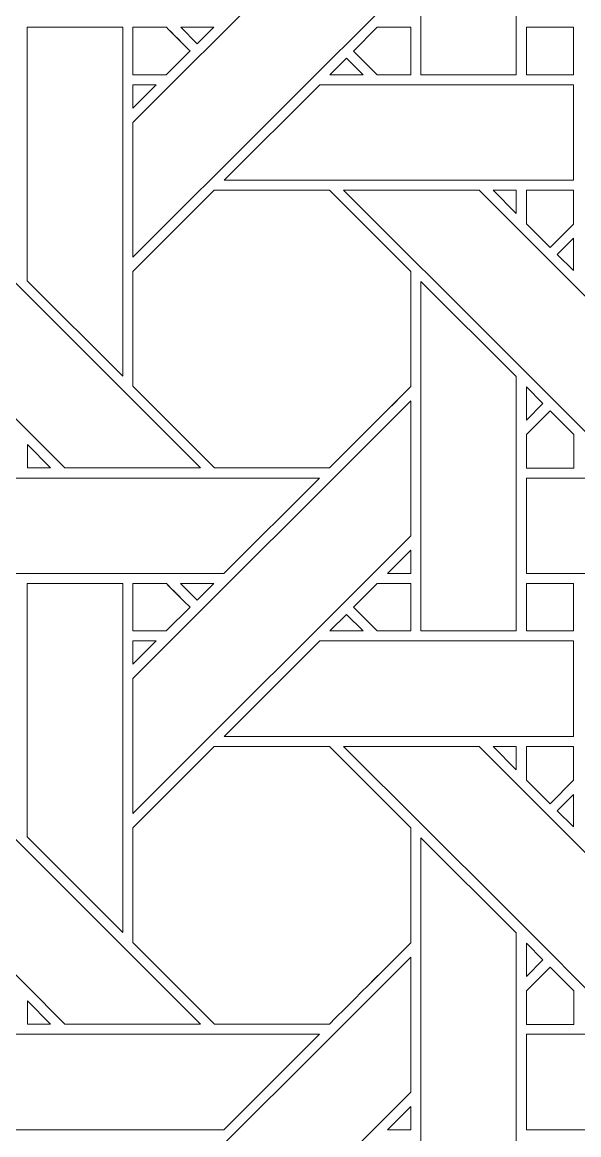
# Model space of a CAD drawing. Header units: inches. Extents: x 4.9 to 19.9, y 1.6 to 16.6.
# Drawn here: x 11.483 to 12.432, y 3.451 to 5.349 of the extents above; entities that cross this region are included whole.
import ezdxf

# ---------------------------------------------------------------- set-up
doc = ezdxf.new("R2010")
doc.units = ezdxf.units.IN
doc.header["$MEASUREMENT"] = 0
doc.layers.add('Design', color=7, linetype='Continuous', lineweight=0)

msp = doc.modelspace()

# ---------------------------------------------------------------- linework, layer by layer
at = {"layer": 'Design'}
for points, knots in [([(4.882854037814669, 16.59476386176223), (4.882854037814669, 16.59476386176223), (4.882854037814669, 1.594763861762152), (4.882854037814669, 1.594763861762152), (4.882854037814669, 1.594763861762152), (19.88285319010416, 1.594763861762152), (19.88285319010416, 1.594763861762152), (19.88285319010416, 1.594763861762152), (19.88285319010416, 16.59476386176223), (19.88285319010416, 16.59476386176223), (19.88285319010416, 16.59476386176223), (4.882854037814669, 16.59476386176223), (4.882854037814669, 16.59476386176223)], [0, 0, 0, 0, 1, 1, 1, 2, 2, 2, 3, 3, 3, 4, 4, 4, 4]), ([(5.683952837729848, 15.79366501657361), (5.683952837729848, 15.79366501657361), (5.683952837729848, 2.395862706950664), (5.683952837729848, 2.395862706950664), (5.683952837729848, 2.395862706950664), (19.08175439018904, 2.395862706950664), (19.08175439018904, 2.395862706950664), (19.08175439018904, 2.395862706950664), (19.08175439018904, 15.79366501657361), (19.08175439018904, 15.79366501657361), (19.08175439018904, 15.79366501657361), (5.683952837729848, 15.79366501657361), (5.683952837729848, 15.79366501657361)], [0, 0, 0, 0, 1, 1, 1, 2, 2, 2, 3, 3, 3, 4, 4, 4, 4]), ([(12.32523854573567, 5.693177117241753), (12.32523854573567, 5.693177117241753), (12.32523854573567, 5.259501139322916), (12.32523854573567, 5.259501139322916), (12.32523854573567, 5.259501139322916), (12.162476433648, 5.259501139322916), (12.162476433648, 5.259501139322916), (12.162476433648, 5.259501139322916), (12.162476433648, 5.855332268608941), (12.162476433648, 5.855332268608941), (12.162476433648, 5.855332268608941), (12.32523854573567, 5.693177117241753), (12.32523854573567, 5.693177117241753)], [0, 0, 0, 0, 1, 1, 1, 2, 2, 2, 3, 3, 3, 4, 4, 4, 4]), ([(11.67166815863715, 5.178177727593316), (11.67166815863715, 5.178177727593316), (12.1453382703993, 5.651766459147134), (12.1453382703993, 5.651766459147134), (12.1453382703993, 5.651766459147134), (12.1453382703993, 5.421724107530381), (12.1453382703993, 5.421724107530381), (12.1453382703993, 5.421724107530381), (11.67166815863715, 4.94808112250434), (11.67166815863715, 4.94808112250434), (11.67166815863715, 4.94808112250434), (11.67166815863715, 5.178177727593316), (11.67166815863715, 5.178177727593316)], [0, 0, 0, 0, 1, 1, 1, 2, 2, 2, 3, 3, 3, 4, 4, 4, 4]), ([(11.65452236599392, 5.340279473198784), (11.65452236599392, 5.340279473198784), (11.65452236599392, 4.745168897840711), (11.65452236599392, 4.745168897840711), (11.65452236599392, 4.745168897840711), (11.49160512288411, 4.908086988661024), (11.49160512288411, 4.908086988661024), (11.49160512288411, 4.908086988661024), (11.49160512288411, 5.340279473198784), (11.49160512288411, 5.340279473198784), (11.49160512288411, 5.340279473198784), (11.65452236599392, 5.340279473198784), (11.65452236599392, 5.340279473198784)], [0, 0, 0, 0, 1, 1, 1, 2, 2, 2, 3, 3, 3, 4, 4, 4, 4]), ([(11.72872077094184, 5.340252346462673), (11.73385959201389, 5.335140652126735), (11.76463487413194, 5.304328070746527), (11.76905907524956, 5.299903869628906), (11.76905907524956, 5.299903869628906), (11.72863260904948, 5.259484185112847), (11.72863260904948, 5.259484185112847), (11.72863260904948, 5.259484185112847), (11.6716562906901, 5.259484185112847), (11.6716562906901, 5.259484185112847), (11.6716562906901, 5.259484185112847), (11.6716562906901, 5.340252346462673), (11.6716562906901, 5.340252346462673), (11.6716562906901, 5.340252346462673), (11.72872077094184, 5.340252346462673), (11.72872077094184, 5.340252346462673)], [0, 0, 0, 0, 1, 1, 1, 2, 2, 2, 3, 3, 3, 4, 4, 4, 5, 5, 5, 5]), ([(11.6716562906901, 5.340252346462673), (11.6716562906901, 5.340252346462673), (11.72872077094184, 5.340252346462673), (11.72872077094184, 5.340252346462673), (11.73404354519314, 5.334956698947482), (11.76485273573133, 5.304110209147134), (11.76905907524956, 5.299903869628906), (11.76905907524956, 5.299903869628906), (11.72863260904948, 5.259484185112847), (11.72863260904948, 5.259484185112847), (11.72863260904948, 5.259484185112847), (11.6716562906901, 5.259484185112847), (11.6716562906901, 5.259484185112847), (11.6716562906901, 5.259484185112847), (11.6716562906901, 5.340252346462673), (11.6716562906901, 5.340252346462673)], [0, 0, 0, 0, 1, 1, 1, 2, 2, 2, 3, 3, 3, 4, 4, 4, 5, 5, 5, 5]), ([(11.80955166286892, 5.340279473198784), (11.80955166286892, 5.340279473198784), (11.78127797444661, 5.312100728352864), (11.78127797444661, 5.312100728352864), (11.78127797444661, 5.312100728352864), (11.7531000773112, 5.340279473198784), (11.7531000773112, 5.340279473198784), (11.7531000773112, 5.340279473198784), (11.80955166286892, 5.340279473198784), (11.80955166286892, 5.340279473198784)], [0, 0, 0, 0, 1, 1, 1, 2, 2, 2, 3, 3, 3, 3]), ([(12.08822038438585, 5.259470621744791), (12.08822038438585, 5.259470621744791), (12.04785834418403, 5.299849616156683), (12.04785834418403, 5.299849616156683), (12.04785834418403, 5.299849616156683), (12.08828820122613, 5.34027608235677), (12.08828820122613, 5.34027608235677), (12.08828820122613, 5.34027608235677), (12.14533318413628, 5.34027608235677), (12.14533318413628, 5.34027608235677), (12.14533318413628, 5.34027608235677), (12.14533318413628, 5.259470621744791), (12.14533318413628, 5.259470621744791), (12.14533318413628, 5.259470621744791), (12.08822038438585, 5.259470621744791), (12.08822038438585, 5.259470621744791)], [0, 0, 0, 0, 1, 1, 1, 2, 2, 2, 3, 3, 3, 4, 4, 4, 5, 5, 5, 5]), ([(12.04785834418403, 5.299849616156683), (12.04785834418403, 5.299849616156683), (12.08828820122613, 5.34027608235677), (12.08828820122613, 5.34027608235677), (12.08828820122613, 5.34027608235677), (12.14533318413628, 5.34027608235677), (12.14533318413628, 5.34027608235677), (12.14533318413628, 5.34027608235677), (12.14533318413628, 5.259470621744791), (12.14533318413628, 5.259470621744791), (12.14533318413628, 5.259470621744791), (12.08822038438585, 5.259470621744791), (12.08822038438585, 5.259470621744791), (12.08822038438585, 5.259470621744791), (12.04785834418403, 5.299849616156683), (12.04785834418403, 5.299849616156683)], [0, 0, 0, 0, 1, 1, 1, 2, 2, 2, 3, 3, 3, 4, 4, 4, 5, 5, 5, 5]), ([(12.34253438313802, 5.340252346462673), (12.34253438313802, 5.340252346462673), (12.42278120252821, 5.340252346462673), (12.42278120252821, 5.340252346462673), (12.42278120252821, 5.340252346462673), (12.42278120252821, 5.259470621744791), (12.42278120252821, 5.259470621744791), (12.42278120252821, 5.259470621744791), (12.34253438313802, 5.259470621744791), (12.34253438313802, 5.259470621744791), (12.34253438313802, 5.259470621744791), (12.34253438313802, 5.340252346462673), (12.34253438313802, 5.340252346462673)], [0, 0, 0, 0, 1, 1, 1, 2, 2, 2, 3, 3, 3, 4, 4, 4, 4]), ([(12.42278120252821, 5.340252346462673), (12.42278120252821, 5.340252346462673), (12.42278120252821, 5.259470621744791), (12.42278120252821, 5.259470621744791), (12.42278120252821, 5.259470621744791), (12.34253438313802, 5.259470621744791), (12.34253438313802, 5.259470621744791), (12.34253438313802, 5.259470621744791), (12.34253438313802, 5.340252346462673), (12.34253438313802, 5.340252346462673), (12.34253438313802, 5.340252346462673), (12.42278120252821, 5.340252346462673), (12.42278120252821, 5.340252346462673)], [0, 0, 0, 0, 1, 1, 1, 2, 2, 2, 3, 3, 3, 4, 4, 4, 4]), ([(12.06400214301215, 5.259501139322916), (12.06400214301215, 5.259501139322916), (12.0074954562717, 5.259501139322916), (12.0074954562717, 5.259501139322916), (12.0074954562717, 5.259501139322916), (12.03575558132595, 5.287761264377169), (12.03575558132595, 5.287761264377169), (12.03575558132595, 5.287761264377169), (12.06400214301215, 5.259501139322916), (12.06400214301215, 5.259501139322916)], [0, 0, 0, 0, 1, 1, 1, 2, 2, 2, 3, 3, 3, 3]), ([(11.71150546603732, 5.24237569173177), (11.71150546603732, 5.24237569173177), (11.67166815863715, 5.202545166015625), (11.67166815863715, 5.202545166015625), (11.67166815863715, 5.202545166015625), (11.67166815863715, 5.24237569173177), (11.67166815863715, 5.24237569173177), (11.67166815863715, 5.24237569173177), (11.71150546603732, 5.24237569173177), (11.71150546603732, 5.24237569173177)], [0, 0, 0, 0, 1, 1, 1, 2, 2, 2, 3, 3, 3, 3]), ([(11.82750701904297, 5.079566955566406), (11.82750701904297, 5.079566955566406), (11.9903564453125, 5.242362128363715), (11.9903564453125, 5.242362128363715), (11.9903564453125, 5.242362128363715), (12.42279391818576, 5.242362128363715), (12.42279391818576, 5.242362128363715), (12.42279391818576, 5.242362128363715), (12.42279391818576, 5.079566955566406), (12.42279391818576, 5.079566955566406), (12.42279391818576, 5.079566955566406), (11.82750701904297, 5.079566955566406), (11.82750701904297, 5.079566955566406)], [0, 0, 0, 0, 1, 1, 1, 2, 2, 2, 3, 3, 3, 4, 4, 4, 4]), ([(11.08209143744574, 5.062428792317708), (11.08209143744574, 5.062428792317708), (11.31303914388021, 5.062428792317708), (11.31303914388021, 5.062428792317708), (11.31303914388021, 5.062428792317708), (11.78668212890625, 4.58877224392361), (11.78668212890625, 4.58877224392361), (11.78668212890625, 4.58877224392361), (11.55565304226345, 4.58877224392361), (11.55565304226345, 4.58877224392361), (11.55565304226345, 4.58877224392361), (11.08209143744574, 5.062428792317708), (11.08209143744574, 5.062428792317708)], [0, 0, 0, 0, 1, 1, 1, 2, 2, 2, 3, 3, 3, 4, 4, 4, 4]), ([(11.81036037868923, 5.062374538845485), (11.81036037868923, 5.062374538845485), (12.00657145182291, 5.062374538845485), (12.00657145182291, 5.062374538845485), (12.00657145182291, 5.062374538845485), (12.14531962076823, 4.923656887478298), (12.14531962076823, 4.923656887478298), (12.14531962076823, 4.923656887478298), (12.14531962076823, 4.727442423502603), (12.14531962076823, 4.727442423502603), (12.12752024332682, 4.709507412380641), (12.01559278700087, 4.59776645236545), (12.00660875108507, 4.588755289713541), (12.00660875108507, 4.588755289713541), (11.81090121799045, 4.588755289713541), (11.81090121799045, 4.588755289713541), (11.81090121799045, 4.588755289713541), (11.6716562906901, 4.727996826171875), (11.6716562906901, 4.727996826171875), (11.6716562906901, 4.727996826171875), (11.6716562906901, 4.923656887478298), (11.6716562906901, 4.923656887478298), (11.6716562906901, 4.923656887478298), (11.81036037868923, 5.062374538845485), (11.81036037868923, 5.062374538845485)], [0, 0, 0, 0, 1, 1, 1, 2, 2, 2, 3, 3, 3, 4, 4, 4, 5, 5, 5, 6, 6, 6, 7, 7, 7, 8, 8, 8, 8]), ([(11.6716562906901, 4.727996826171875), (11.6716562906901, 4.727996826171875), (11.6716562906901, 4.923656887478298), (11.6716562906901, 4.923656887478298), (11.6716562906901, 4.923656887478298), (11.81036037868923, 5.062374538845485), (11.81036037868923, 5.062374538845485), (11.81036037868923, 5.062374538845485), (12.00657145182291, 5.062374538845485), (12.00657145182291, 5.062374538845485), (12.00657145182291, 5.062374538845485), (12.14531962076823, 4.923656887478298), (12.14531962076823, 4.923656887478298), (12.14531962076823, 4.923656887478298), (12.14531962076823, 4.727442423502603), (12.14531962076823, 4.727442423502603), (12.12740495469835, 4.709391276041666), (12.01551140679253, 4.597685072157117), (12.00660875108507, 4.588755289713541), (12.00660875108507, 4.588755289713541), (11.81090121799045, 4.588755289713541), (11.81090121799045, 4.588755289713541), (11.81090121799045, 4.588755289713541), (11.6716562906901, 4.727996826171875), (11.6716562906901, 4.727996826171875)], [0, 0, 0, 0, 1, 1, 1, 2, 2, 2, 3, 3, 3, 4, 4, 4, 5, 5, 5, 6, 6, 6, 7, 7, 7, 8, 8, 8, 8]), ([(12.30520714653863, 4.788703070746527), (12.30520714653863, 4.788703070746527), (12.03084140353732, 5.062428792317708), (12.03084140353732, 5.062428792317708), (12.03084140353732, 5.062428792317708), (12.26176198323567, 5.062428792317708), (12.26176198323567, 5.062428792317708), (12.26176198323567, 5.062428792317708), (12.73541174994574, 4.58877224392361), (12.73541174994574, 4.58877224392361), (12.73541174994574, 4.58877224392361), (12.50438944498698, 4.58877224392361), (12.50438944498698, 4.58877224392361), (12.50438944498698, 4.58877224392361), (12.30520714653863, 4.788703070746527), (12.30520714653863, 4.788703070746527)], [0, 0, 0, 0, 1, 1, 1, 2, 2, 2, 3, 3, 3, 4, 4, 4, 5, 5, 5, 5]), ([(12.32532670762804, 5.062415228949652), (12.32532670762804, 5.062415228949652), (12.32532670762804, 5.022597418891058), (12.32532670762804, 5.022597418891058), (12.32532670762804, 5.022597418891058), (12.28588358561198, 5.062415228949652), (12.28588358561198, 5.062415228949652), (12.28588358561198, 5.062415228949652), (12.32532670762804, 5.062415228949652), (12.32532670762804, 5.062415228949652)], [0, 0, 0, 0, 1, 1, 1, 2, 2, 2, 3, 3, 3, 3]), ([(12.42278120252821, 5.062394883897568), (12.42278120252821, 5.062394883897568), (12.42278120252821, 5.004792107476128), (12.42278120252821, 5.004792107476128), (12.42278120252821, 5.004792107476128), (12.38284810384114, 4.96484883626302), (12.38284810384114, 4.96484883626302), (12.38284810384114, 4.96484883626302), (12.34252081976996, 5.005183749728732), (12.34252081976996, 5.005183749728732), (12.34252081976996, 5.005183749728732), (12.34252081976996, 5.062394883897568), (12.34252081976996, 5.062394883897568), (12.34252081976996, 5.062394883897568), (12.42278120252821, 5.062394883897568), (12.42278120252821, 5.062394883897568)], [0, 0, 0, 0, 1, 1, 1, 2, 2, 2, 3, 3, 3, 4, 4, 4, 5, 5, 5, 5]), ([(12.38284810384114, 4.96484883626302), (12.38284810384114, 4.96484883626302), (12.34252081976996, 5.005183749728732), (12.34252081976996, 5.005183749728732), (12.34252081976996, 5.005183749728732), (12.34252081976996, 5.062394883897568), (12.34252081976996, 5.062394883897568), (12.34252081976996, 5.062394883897568), (12.42278120252821, 5.062394883897568), (12.42278120252821, 5.062394883897568), (12.42278120252821, 5.062394883897568), (12.42278120252821, 5.004792107476128), (12.42278120252821, 5.004792107476128), (12.42278120252821, 5.004792107476128), (12.38284810384114, 4.96484883626302), (12.38284810384114, 4.96484883626302)], [0, 0, 0, 0, 1, 1, 1, 2, 2, 2, 3, 3, 3, 4, 4, 4, 5, 5, 5, 5]), ([(12.42279391818576, 4.980574713812933), (12.42279391818576, 4.980574713812933), (12.42279391818576, 4.925415886773003), (12.42279391818576, 4.925415886773003), (12.42279391818576, 4.925415886773003), (12.39502376980252, 4.952804565429687), (12.39502376980252, 4.952804565429687), (12.39502376980252, 4.952804565429687), (12.42279391818576, 4.980574713812933), (12.42279391818576, 4.980574713812933)], [0, 0, 0, 0, 1, 1, 1, 2, 2, 2, 3, 3, 3, 3]), ([(12.32523854573567, 4.744447496202256), (12.32523854573567, 4.744447496202256), (12.32523854573567, 4.310771518283419), (12.32523854573567, 4.310771518283419), (12.32523854573567, 4.310771518283419), (12.162476433648, 4.310771518283419), (12.162476433648, 4.310771518283419), (12.162476433648, 4.310771518283419), (12.162476433648, 4.906603495279947), (12.162476433648, 4.906603495279947), (12.162476433648, 4.906603495279947), (12.32523854573567, 4.744447496202256), (12.32523854573567, 4.744447496202256)], [0, 0, 0, 0, 1, 1, 1, 2, 2, 2, 3, 3, 3, 4, 4, 4, 4]), ([(12.34254709879557, 4.670203314887152), (12.34254709879557, 4.670203314887152), (12.34254709879557, 4.726968553331162), (12.34254709879557, 4.726968553331162), (12.34254709879557, 4.726968553331162), (12.37073177761502, 4.698395623101128), (12.37073177761502, 4.698395623101128), (12.37073177761502, 4.698395623101128), (12.34254709879557, 4.670203314887152), (12.34254709879557, 4.670203314887152)], [0, 0, 0, 0, 1, 1, 1, 2, 2, 2, 3, 3, 3, 3]), ([(11.67166815863715, 4.229448954264322), (11.67166815863715, 4.229448954264322), (12.1453382703993, 4.703051249186197), (12.1453382703993, 4.703051249186197), (12.1453382703993, 4.703051249186197), (12.1453382703993, 4.473008897569443), (12.1453382703993, 4.473008897569443), (12.1453382703993, 4.473008897569443), (11.67166815863715, 3.999352349175346), (11.67166815863715, 3.999352349175346), (11.67166815863715, 3.999352349175346), (11.67166815863715, 4.229448954264322), (11.67166815863715, 4.229448954264322)], [0, 0, 0, 0, 1, 1, 1, 2, 2, 2, 3, 3, 3, 4, 4, 4, 4]), ([(12.34253438313802, 4.588510301378037), (12.34253438313802, 4.588510301378037), (12.34253438313802, 4.64579603407118), (12.34253438313802, 4.64579603407118), (12.34253438313802, 4.64579603407118), (12.3828616672092, 4.686127556694878), (12.3828616672092, 4.686127556694878), (12.3828616672092, 4.686127556694878), (12.42318979899088, 4.645806206597222), (12.42318979899088, 4.645806206597222), (12.42318979899088, 4.645806206597222), (12.42318979899088, 4.588510301378037), (12.42318979899088, 4.588510301378037), (12.42318979899088, 4.588510301378037), (12.34253438313802, 4.588510301378037), (12.34253438313802, 4.588510301378037)], [0, 0, 0, 0, 1, 1, 1, 2, 2, 2, 3, 3, 3, 4, 4, 4, 5, 5, 5, 5]), ([(12.3828616672092, 4.686127556694878), (12.3828616672092, 4.686127556694878), (12.42318979899088, 4.645806206597222), (12.42318979899088, 4.645806206597222), (12.42318979899088, 4.645806206597222), (12.42318979899088, 4.588510301378037), (12.42318979899088, 4.588510301378037), (12.42318979899088, 4.588510301378037), (12.34253438313802, 4.588510301378037), (12.34253438313802, 4.588510301378037), (12.34253438313802, 4.588510301378037), (12.34253438313802, 4.64579603407118), (12.34253438313802, 4.64579603407118), (12.34253438313802, 4.64579603407118), (12.3828616672092, 4.686127556694878), (12.3828616672092, 4.686127556694878)], [0, 0, 0, 0, 1, 1, 1, 2, 2, 2, 3, 3, 3, 4, 4, 4, 5, 5, 5, 5]), ([(11.53144243028429, 4.58877224392361), (11.53144243028429, 4.58877224392361), (11.49172719319661, 4.58877224392361), (11.49172719319661, 4.58877224392361), (11.49172719319661, 4.58877224392361), (11.49172719319661, 4.628548516167534), (11.49172719319661, 4.628548516167534), (11.49172719319661, 4.628548516167534), (11.53144243028429, 4.58877224392361), (11.53144243028429, 4.58877224392361)], [0, 0, 0, 0, 1, 1, 1, 2, 2, 2, 3, 3, 3, 3]), ([(11.39382086859809, 4.408810933430989), (11.39382086859809, 4.408810933430989), (11.39382086859809, 4.571524726019965), (11.39382086859809, 4.571524726019965), (11.39382086859809, 4.571524726019965), (11.98951975504557, 4.571524726019965), (11.98951975504557, 4.571524726019965), (11.98951975504557, 4.571524726019965), (11.82678561740451, 4.408810933430989), (11.82678561740451, 4.408810933430989), (11.82678561740451, 4.408810933430989), (11.39382086859809, 4.408810933430989), (11.39382086859809, 4.408810933430989)], [0, 0, 0, 0, 1, 1, 1, 2, 2, 2, 3, 3, 3, 4, 4, 4, 4]), ([(12.34254709879557, 4.408810933430989), (12.34254709879557, 4.408810933430989), (12.34254709879557, 4.571524726019965), (12.34254709879557, 4.571524726019965), (12.34254709879557, 4.571524726019965), (12.93824174669053, 4.571524726019965), (12.93824174669053, 4.571524726019965), (12.93824174669053, 4.571524726019965), (12.7755143907335, 4.408810933430989), (12.7755143907335, 4.408810933430989), (12.7755143907335, 4.408810933430989), (12.34254709879557, 4.408810933430989), (12.34254709879557, 4.408810933430989)], [0, 0, 0, 0, 1, 1, 1, 2, 2, 2, 3, 3, 3, 4, 4, 4, 4]), ([(12.10557556152344, 4.408851623535156), (12.10557556152344, 4.408851623535156), (12.1453382703993, 4.448615180121527), (12.1453382703993, 4.448615180121527), (12.1453382703993, 4.448615180121527), (12.1453382703993, 4.408851623535156), (12.1453382703993, 4.408851623535156), (12.1453382703993, 4.408851623535156), (12.10557556152344, 4.408851623535156), (12.10557556152344, 4.408851623535156)], [0, 0, 0, 0, 1, 1, 1, 2, 2, 2, 3, 3, 3, 3]), ([(11.65452236599392, 4.391563415527343), (11.65452236599392, 4.391563415527343), (11.65452236599392, 3.796440124511718), (11.65452236599392, 3.796440124511718), (11.65452236599392, 3.796440124511718), (11.49160512288411, 3.959358215332031), (11.49160512288411, 3.959358215332031), (11.49160512288411, 3.959358215332031), (11.49160512288411, 4.391563415527343), (11.49160512288411, 4.391563415527343), (11.49160512288411, 4.391563415527343), (11.65452236599392, 4.391563415527343), (11.65452236599392, 4.391563415527343)], [0, 0, 0, 0, 1, 1, 1, 2, 2, 2, 3, 3, 3, 4, 4, 4, 4]), ([(11.72872077094184, 4.391521877712673), (11.73385959201389, 4.386410183376735), (11.76463148328993, 4.355591668023003), (11.76905568440755, 4.351167466905382), (11.76905568440755, 4.351167466905382), (11.72863260904948, 4.310747782389322), (11.72863260904948, 4.310747782389322), (11.72863260904948, 4.310747782389322), (11.6716562906901, 4.310747782389322), (11.6716562906901, 4.310747782389322), (11.6716562906901, 4.310747782389322), (11.6716562906901, 4.391521877712673), (11.6716562906901, 4.391521877712673), (11.6716562906901, 4.391521877712673), (11.72872077094184, 4.391521877712673), (11.72872077094184, 4.391521877712673)], [0, 0, 0, 0, 1, 1, 1, 2, 2, 2, 3, 3, 3, 4, 4, 4, 5, 5, 5, 5]), ([(11.6716562906901, 4.391521877712673), (11.6716562906901, 4.391521877712673), (11.72872077094184, 4.391521877712673), (11.72872077094184, 4.391521877712673), (11.73374430338541, 4.386526319715711), (11.76449500189887, 4.355728149414062), (11.76905568440755, 4.351167466905382), (11.76905568440755, 4.351167466905382), (11.72863260904948, 4.310747782389322), (11.72863260904948, 4.310747782389322), (11.72863260904948, 4.310747782389322), (11.6716562906901, 4.310747782389322), (11.6716562906901, 4.310747782389322), (11.6716562906901, 4.310747782389322), (11.6716562906901, 4.391521877712673), (11.6716562906901, 4.391521877712673)], [0, 0, 0, 0, 1, 1, 1, 2, 2, 2, 3, 3, 3, 4, 4, 4, 5, 5, 5, 5]), ([(11.80953809950087, 4.391563415527343), (11.80953809950087, 4.391563415527343), (11.78127797444661, 4.363371955023871), (11.78127797444661, 4.363371955023871), (11.78127797444661, 4.363371955023871), (11.75309329562717, 4.391563415527343), (11.75309329562717, 4.391563415527343), (11.75309329562717, 4.391563415527343), (11.80953809950087, 4.391563415527343), (11.80953809950087, 4.391563415527343)], [0, 0, 0, 0, 1, 1, 1, 2, 2, 2, 3, 3, 3, 3]), ([(12.08822038438585, 4.310733371310763), (12.08822038438585, 4.310733371310763), (12.04786173502604, 4.351119147406683), (12.04786173502604, 4.351119147406683), (12.04786173502604, 4.351119147406683), (12.08828820122613, 4.391538831922742), (12.08828820122613, 4.391538831922742), (12.08828820122613, 4.391538831922742), (12.14533318413628, 4.391538831922742), (12.14533318413628, 4.391538831922742), (12.14533318413628, 4.391538831922742), (12.14533318413628, 4.310733371310763), (12.14533318413628, 4.310733371310763), (12.14533318413628, 4.310733371310763), (12.08822038438585, 4.310733371310763), (12.08822038438585, 4.310733371310763)], [0, 0, 0, 0, 1, 1, 1, 2, 2, 2, 3, 3, 3, 4, 4, 4, 5, 5, 5, 5]), ([(12.04786173502604, 4.351119147406683), (12.04786173502604, 4.351119147406683), (12.08828820122613, 4.391538831922742), (12.08828820122613, 4.391538831922742), (12.08828820122613, 4.391538831922742), (12.14533318413628, 4.391538831922742), (12.14533318413628, 4.391538831922742), (12.14533318413628, 4.391538831922742), (12.14533318413628, 4.310733371310763), (12.14533318413628, 4.310733371310763), (12.14533318413628, 4.310733371310763), (12.08822038438585, 4.310733371310763), (12.08822038438585, 4.310733371310763), (12.08822038438585, 4.310733371310763), (12.04786173502604, 4.351119147406683), (12.04786173502604, 4.351119147406683)], [0, 0, 0, 0, 1, 1, 1, 2, 2, 2, 3, 3, 3, 4, 4, 4, 5, 5, 5, 5]), ([(12.34253438313802, 4.391521877712673), (12.34253438313802, 4.391521877712673), (12.42278120252821, 4.391521877712673), (12.42278120252821, 4.391521877712673), (12.42278120252821, 4.391521877712673), (12.42278120252821, 4.310733371310763), (12.42278120252821, 4.310733371310763), (12.42278120252821, 4.310733371310763), (12.34253438313802, 4.310733371310763), (12.34253438313802, 4.310733371310763), (12.34253438313802, 4.310733371310763), (12.34253438313802, 4.391521877712673), (12.34253438313802, 4.391521877712673)], [0, 0, 0, 0, 1, 1, 1, 2, 2, 2, 3, 3, 3, 4, 4, 4, 4]), ([(12.42278120252821, 4.391521877712673), (12.42278120252821, 4.391521877712673), (12.42278120252821, 4.310733371310763), (12.42278120252821, 4.310733371310763), (12.42278120252821, 4.310733371310763), (12.34253438313802, 4.310733371310763), (12.34253438313802, 4.310733371310763), (12.34253438313802, 4.310733371310763), (12.34253438313802, 4.391521877712673), (12.34253438313802, 4.391521877712673), (12.34253438313802, 4.391521877712673), (12.42278120252821, 4.391521877712673), (12.42278120252821, 4.391521877712673)], [0, 0, 0, 0, 1, 1, 1, 2, 2, 2, 3, 3, 3, 4, 4, 4, 4]), ([(12.06400214301215, 4.310771518283419), (12.06400214301215, 4.310771518283419), (12.0074954562717, 4.310771518283419), (12.0074954562717, 4.310771518283419), (12.0074954562717, 4.310771518283419), (12.03575558132595, 4.339031643337673), (12.03575558132595, 4.339031643337673), (12.03575558132595, 4.339031643337673), (12.06400214301215, 4.310771518283419), (12.06400214301215, 4.310771518283419)], [0, 0, 0, 0, 1, 1, 1, 2, 2, 2, 3, 3, 3, 3]), ([(11.7114986843533, 4.293646918402777), (11.7114986843533, 4.293646918402777), (11.67166815863715, 4.253815544976128), (11.67166815863715, 4.253815544976128), (11.67166815863715, 4.253815544976128), (11.67166815863715, 4.293646918402777), (11.67166815863715, 4.293646918402777), (11.67166815863715, 4.293646918402777), (11.7114986843533, 4.293646918402777), (11.7114986843533, 4.293646918402777)], [0, 0, 0, 0, 1, 1, 1, 2, 2, 2, 3, 3, 3, 3]), ([(11.82751380072699, 4.130838182237413), (11.82751380072699, 4.130838182237413), (11.9903564453125, 4.293633355034722), (11.9903564453125, 4.293633355034722), (11.9903564453125, 4.293633355034722), (12.42279391818576, 4.293633355034722), (12.42279391818576, 4.293633355034722), (12.42279391818576, 4.293633355034722), (12.42279391818576, 4.130838182237413), (12.42279391818576, 4.130838182237413), (12.42279391818576, 4.130838182237413), (11.82751380072699, 4.130838182237413), (11.82751380072699, 4.130838182237413)], [0, 0, 0, 0, 1, 1, 1, 2, 2, 2, 3, 3, 3, 4, 4, 4, 4]), ([(11.35647752549913, 3.839973449707031), (11.35647752549913, 3.839973449707031), (11.08211856418185, 4.113699171278211), (11.08211856418185, 4.113699171278211), (11.08211856418185, 4.113699171278211), (11.31303236219618, 4.113699171278211), (11.31303236219618, 4.113699171278211), (11.31303236219618, 4.113699171278211), (11.78668212890625, 3.640042622884114), (11.78668212890625, 3.640042622884114), (11.78668212890625, 3.640042622884114), (11.55565982394748, 3.640042622884114), (11.55565982394748, 3.640042622884114), (11.55565982394748, 3.640042622884114), (11.35647752549913, 3.839973449707031), (11.35647752549913, 3.839973449707031)], [0, 0, 0, 0, 1, 1, 1, 2, 2, 2, 3, 3, 3, 4, 4, 4, 5, 5, 5, 5]), ([(11.81036037868923, 4.113644917805989), (11.81036037868923, 4.113644917805989), (12.00657145182291, 4.113644917805989), (12.00657145182291, 4.113644917805989), (12.00657145182291, 4.113644917805989), (12.14531962076823, 3.974920484754774), (12.14531962076823, 3.974920484754774), (12.14531962076823, 3.974920484754774), (12.14531962076823, 3.778706020779079), (12.14531962076823, 3.778706020779079), (12.12752024332682, 3.760771009657117), (12.01559956868489, 3.64903089735243), (12.0066155327691, 3.640018886990016), (12.0066155327691, 3.640018886990016), (11.81090121799045, 3.640018886990016), (11.81090121799045, 3.640018886990016), (11.81090121799045, 3.640018886990016), (11.6716562906901, 3.77926042344835), (11.6716562906901, 3.77926042344835), (11.6716562906901, 3.77926042344835), (11.6716562906901, 3.974920484754774), (11.6716562906901, 3.974920484754774), (11.6716562906901, 3.974920484754774), (11.81036037868923, 4.113644917805989), (11.81036037868923, 4.113644917805989)], [0, 0, 0, 0, 1, 1, 1, 2, 2, 2, 3, 3, 3, 4, 4, 4, 5, 5, 5, 6, 6, 6, 7, 7, 7, 8, 8, 8, 8]), ([(11.6716562906901, 3.77926042344835), (11.6716562906901, 3.77926042344835), (11.6716562906901, 3.974920484754774), (11.6716562906901, 3.974920484754774), (11.6716562906901, 3.974920484754774), (11.81036037868923, 4.113644917805989), (11.81036037868923, 4.113644917805989), (11.81036037868923, 4.113644917805989), (12.00657145182291, 4.113644917805989), (12.00657145182291, 4.113644917805989), (12.00657145182291, 4.113644917805989), (12.14531962076823, 3.974920484754774), (12.14531962076823, 3.974920484754774), (12.14531962076823, 3.974920484754774), (12.14531962076823, 3.778706020779079), (12.14531962076823, 3.778706020779079), (12.12750752766927, 3.76076422797309), (12.01558685302734, 3.649017333984375), (12.0066155327691, 3.640018886990016), (12.0066155327691, 3.640018886990016), (11.81090121799045, 3.640018886990016), (11.81090121799045, 3.640018886990016), (11.81090121799045, 3.640018886990016), (11.6716562906901, 3.77926042344835), (11.6716562906901, 3.77926042344835)], [0, 0, 0, 0, 1, 1, 1, 2, 2, 2, 3, 3, 3, 4, 4, 4, 5, 5, 5, 6, 6, 6, 7, 7, 7, 8, 8, 8, 8]), ([(12.30520714653863, 3.839973449707031), (12.30520714653863, 3.839973449707031), (12.03084140353732, 4.113699171278211), (12.03084140353732, 4.113699171278211), (12.03084140353732, 4.113699171278211), (12.26176198323567, 4.113699171278211), (12.26176198323567, 4.113699171278211), (12.26176198323567, 4.113699171278211), (12.73541174994574, 3.640042622884114), (12.73541174994574, 3.640042622884114), (12.73541174994574, 3.640042622884114), (12.50440300835503, 3.640042622884114), (12.50440300835503, 3.640042622884114), (12.50440300835503, 3.640042622884114), (12.30520714653863, 3.839973449707031), (12.30520714653863, 3.839973449707031)], [0, 0, 0, 0, 1, 1, 1, 2, 2, 2, 3, 3, 3, 4, 4, 4, 5, 5, 5, 5]), ([(12.32532670762804, 4.113685607910156), (12.32532670762804, 4.113685607910156), (12.32532670762804, 4.073868645562066), (12.32532670762804, 4.073868645562066), (12.32532670762804, 4.073868645562066), (12.28588358561198, 4.113685607910156), (12.28588358561198, 4.113685607910156), (12.28588358561198, 4.113685607910156), (12.32532670762804, 4.113685607910156), (12.32532670762804, 4.113685607910156)], [0, 0, 0, 0, 1, 1, 1, 2, 2, 2, 3, 3, 3, 3]), ([(12.42278120252821, 4.113658481174044), (12.42278120252821, 4.113658481174044), (12.42278120252821, 4.056055704752603), (12.42278120252821, 4.056055704752603), (12.42278120252821, 4.056055704752603), (12.38284810384114, 4.016112433539496), (12.38284810384114, 4.016112433539496), (12.38284810384114, 4.016112433539496), (12.34252081976996, 4.056447347005208), (12.34252081976996, 4.056447347005208), (12.34252081976996, 4.056447347005208), (12.34252081976996, 4.113658481174044), (12.34252081976996, 4.113658481174044), (12.34252081976996, 4.113658481174044), (12.42278120252821, 4.113658481174044), (12.42278120252821, 4.113658481174044)], [0, 0, 0, 0, 1, 1, 1, 2, 2, 2, 3, 3, 3, 4, 4, 4, 5, 5, 5, 5]), ([(12.38284810384114, 4.016112433539496), (12.38284810384114, 4.016112433539496), (12.34252081976996, 4.056447347005208), (12.34252081976996, 4.056447347005208), (12.34252081976996, 4.056447347005208), (12.34252081976996, 4.113658481174044), (12.34252081976996, 4.113658481174044), (12.34252081976996, 4.113658481174044), (12.42278120252821, 4.113658481174044), (12.42278120252821, 4.113658481174044), (12.42278120252821, 4.113658481174044), (12.42278120252821, 4.056055704752603), (12.42278120252821, 4.056055704752603), (12.42278120252821, 4.056055704752603), (12.38284810384114, 4.016112433539496), (12.38284810384114, 4.016112433539496)], [0, 0, 0, 0, 1, 1, 1, 2, 2, 2, 3, 3, 3, 4, 4, 4, 5, 5, 5, 5]), ([(12.42279391818576, 4.031845940483941), (12.42279391818576, 4.031845940483941), (12.42279391818576, 3.97668711344401), (12.42279391818576, 3.97668711344401), (12.42279391818576, 3.97668711344401), (12.39502376980252, 4.004075792100694), (12.39502376980252, 4.004075792100694), (12.39502376980252, 4.004075792100694), (12.42279391818576, 4.031845940483941), (12.42279391818576, 4.031845940483941)], [0, 0, 0, 0, 1, 1, 1, 2, 2, 2, 3, 3, 3, 3]), ([(12.32523854573567, 3.795718722873263), (12.32523854573567, 3.795718722873263), (12.32523854573567, 3.362042744954426), (12.32523854573567, 3.362042744954426), (12.32523854573567, 3.362042744954426), (12.162476433648, 3.362042744954426), (12.162476433648, 3.362042744954426), (12.162476433648, 3.362042744954426), (12.162476433648, 3.957873874240451), (12.162476433648, 3.957873874240451), (12.162476433648, 3.957873874240451), (12.32523854573567, 3.795718722873263), (12.32523854573567, 3.795718722873263)], [0, 0, 0, 0, 1, 1, 1, 2, 2, 2, 3, 3, 3, 4, 4, 4, 4]), ([(12.34254709879557, 3.721474541558159), (12.34254709879557, 3.721474541558159), (12.34254709879557, 3.77823978000217), (12.34254709879557, 3.77823978000217), (12.34254709879557, 3.77823978000217), (12.37073177761502, 3.749666849772135), (12.37073177761502, 3.749666849772135), (12.37073177761502, 3.749666849772135), (12.34254709879557, 3.721474541558159), (12.34254709879557, 3.721474541558159)], [0, 0, 0, 0, 1, 1, 1, 2, 2, 2, 3, 3, 3, 3]), ([(11.67166815863715, 3.280720180935329), (11.67166815863715, 3.280720180935329), (12.1453382703993, 3.754322475857204), (12.1453382703993, 3.754322475857204), (12.1453382703993, 3.754322475857204), (12.1453382703993, 3.524280124240451), (12.1453382703993, 3.524280124240451), (12.1453382703993, 3.524280124240451), (11.67166815863715, 3.05062272813585), (11.67166815863715, 3.05062272813585), (11.67166815863715, 3.05062272813585), (11.67166815863715, 3.280720180935329), (11.67166815863715, 3.280720180935329)], [0, 0, 0, 0, 1, 1, 1, 2, 2, 2, 3, 3, 3, 4, 4, 4, 4]), ([(12.34253438313802, 3.639773898654513), (12.34253438313802, 3.639773898654513), (12.34253438313802, 3.697059631347656), (12.34253438313802, 3.697059631347656), (12.34253438313802, 3.697059631347656), (12.3828616672092, 3.737391153971354), (12.3828616672092, 3.737391153971354), (12.3828616672092, 3.737391153971354), (12.42318979899088, 3.697069803873697), (12.42318979899088, 3.697069803873697), (12.42318979899088, 3.697069803873697), (12.42318979899088, 3.639773898654513), (12.42318979899088, 3.639773898654513), (12.42318979899088, 3.639773898654513), (12.34253438313802, 3.639773898654513), (12.34253438313802, 3.639773898654513)], [0, 0, 0, 0, 1, 1, 1, 2, 2, 2, 3, 3, 3, 4, 4, 4, 5, 5, 5, 5]), ([(12.3828616672092, 3.737391153971354), (12.3828616672092, 3.737391153971354), (12.42318979899088, 3.697069803873697), (12.42318979899088, 3.697069803873697), (12.42318979899088, 3.697069803873697), (12.42318979899088, 3.639773898654513), (12.42318979899088, 3.639773898654513), (12.42318979899088, 3.639773898654513), (12.34253438313802, 3.639773898654513), (12.34253438313802, 3.639773898654513), (12.34253438313802, 3.639773898654513), (12.34253438313802, 3.697059631347656), (12.34253438313802, 3.697059631347656), (12.34253438313802, 3.697059631347656), (12.3828616672092, 3.737391153971354), (12.3828616672092, 3.737391153971354)], [0, 0, 0, 0, 1, 1, 1, 2, 2, 2, 3, 3, 3, 4, 4, 4, 5, 5, 5, 5]), ([(11.53144243028429, 3.640042622884114), (11.53144243028429, 3.640042622884114), (11.49172719319661, 3.640042622884114), (11.49172719319661, 3.640042622884114), (11.49172719319661, 3.640042622884114), (11.49172719319661, 3.679833306206596), (11.49172719319661, 3.679833306206596), (11.49172719319661, 3.679833306206596), (11.53144243028429, 3.640042622884114), (11.53144243028429, 3.640042622884114)], [0, 0, 0, 0, 1, 1, 1, 2, 2, 2, 3, 3, 3, 3]), ([(11.39382086859809, 3.460082160101996), (11.39382086859809, 3.460082160101996), (11.39382086859809, 3.622795104980468), (11.39382086859809, 3.622795104980468), (11.39382086859809, 3.622795104980468), (11.98953331841362, 3.622795104980468), (11.98953331841362, 3.622795104980468), (11.98953331841362, 3.622795104980468), (11.82678561740451, 3.460082160101996), (11.82678561740451, 3.460082160101996), (11.82678561740451, 3.460082160101996), (11.39382086859809, 3.460082160101996), (11.39382086859809, 3.460082160101996)], [0, 0, 0, 0, 1, 1, 1, 2, 2, 2, 3, 3, 3, 4, 4, 4, 4]), ([(12.34254709879557, 3.460082160101996), (12.34254709879557, 3.460082160101996), (12.34254709879557, 3.622795104980468), (12.34254709879557, 3.622795104980468), (12.34254709879557, 3.622795104980468), (12.93825531005859, 3.622795104980468), (12.93825531005859, 3.622795104980468), (12.93825531005859, 3.622795104980468), (12.7755143907335, 3.460082160101996), (12.7755143907335, 3.460082160101996), (12.7755143907335, 3.460082160101996), (12.34254709879557, 3.460082160101996), (12.34254709879557, 3.460082160101996)], [0, 0, 0, 0, 1, 1, 1, 2, 2, 2, 3, 3, 3, 4, 4, 4, 4]), ([(12.10557556152344, 3.460122850206162), (12.10557556152344, 3.460122850206162), (12.1453382703993, 3.499885559082031), (12.1453382703993, 3.499885559082031), (12.1453382703993, 3.499885559082031), (12.1453382703993, 3.460122850206162), (12.1453382703993, 3.460122850206162), (12.1453382703993, 3.460122850206162), (12.10557556152344, 3.460122850206162), (12.10557556152344, 3.460122850206162)], [0, 0, 0, 0, 1, 1, 1, 2, 2, 2, 3, 3, 3, 3])]:
    msp.add_open_spline(points, degree=3, knots=knots, dxfattribs=at)

doc.saveas('drawing.dxf')
